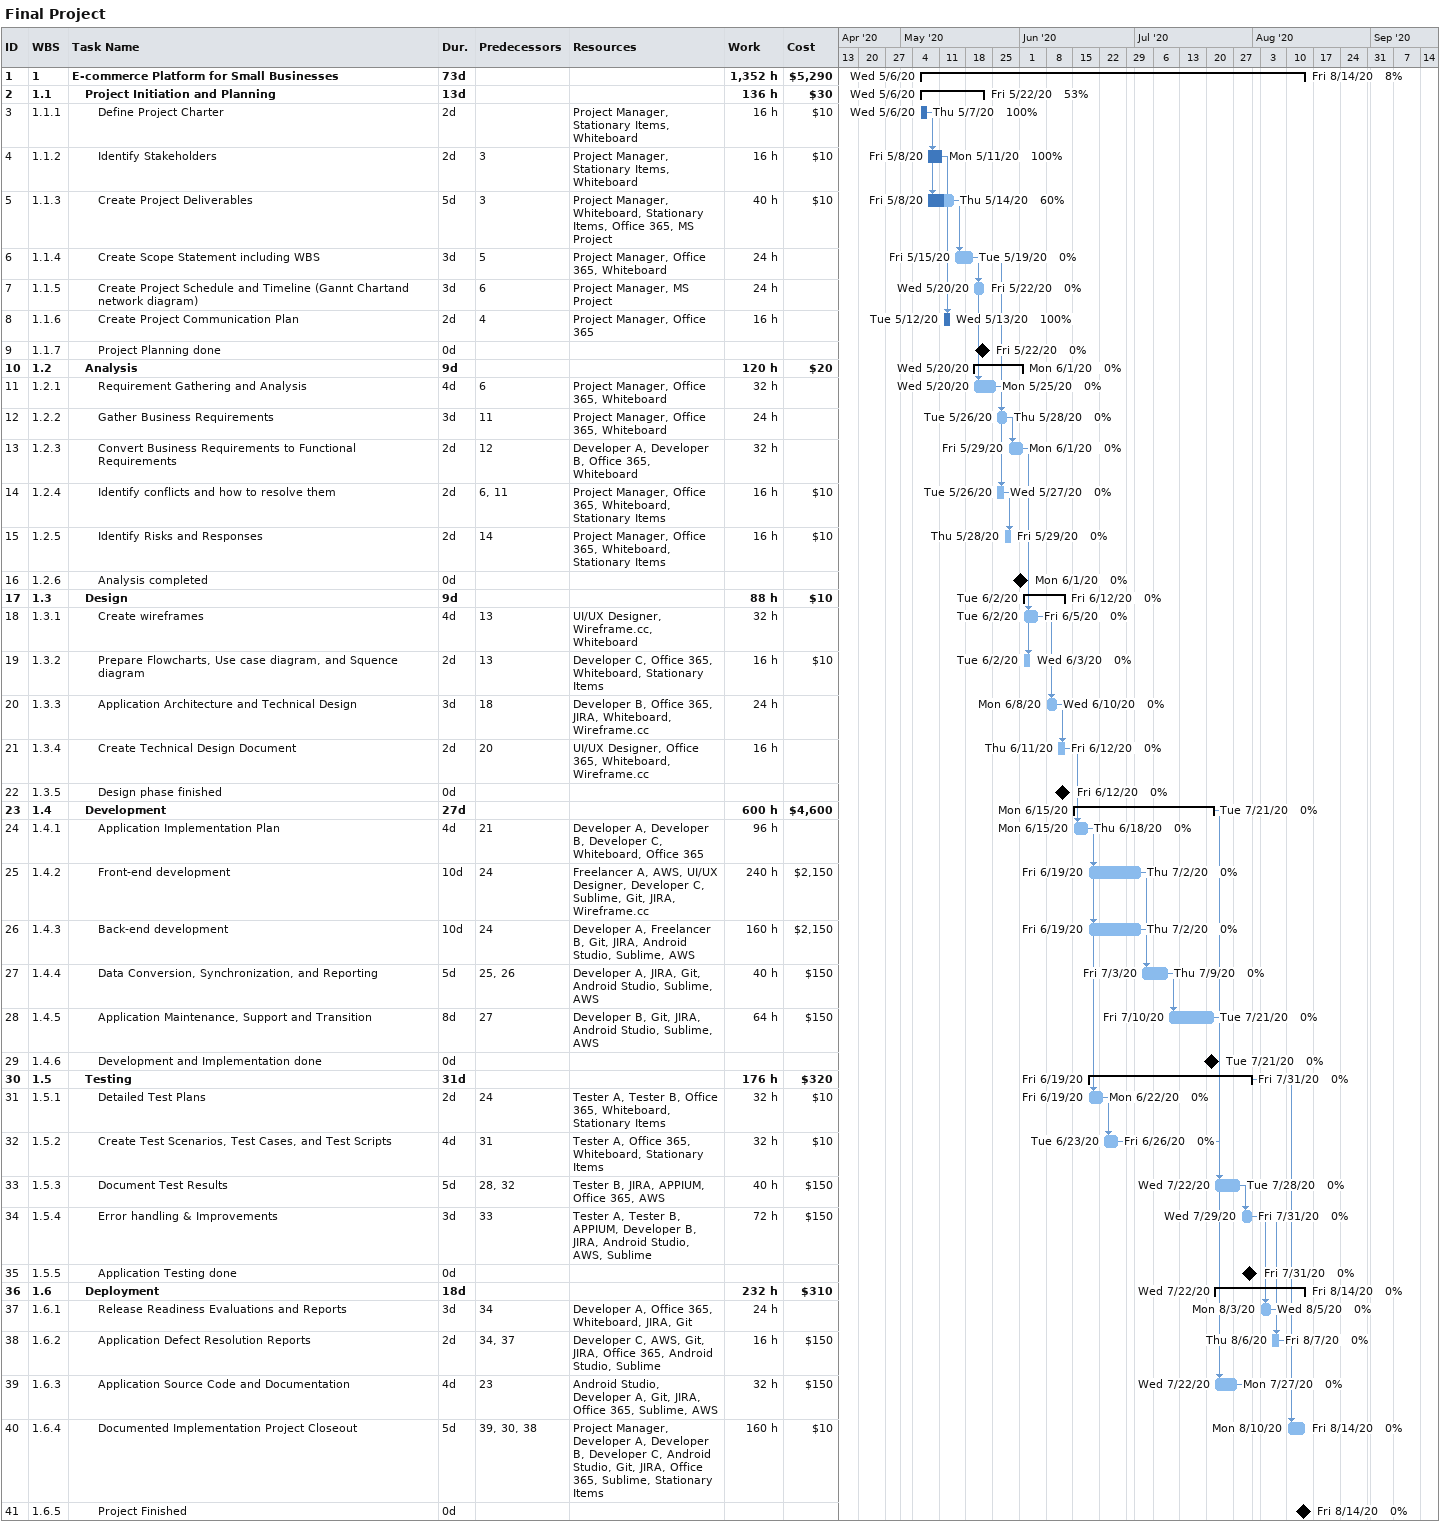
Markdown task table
Final Project

| ID | WBS | Task | Duration | Start | Finish | Predecessors | Resources | % complete | Work (h) | Cost ($) |
|---|---|---|---|---|---|---|---|---|---|---|
| 1 | 1 | **E-commerce Platform for Small Businesses** | 73d | 2020-05-06 | 2020-08-14 |  |  | 8 | 1352 | 5290 |
| 2 | 1.1 | **Project Initiation and Planning** | 13d | 2020-05-06 | 2020-05-22 |  |  | 53 | 136 | 30 |
| 3 | 1.1.1 | Define Project Charter | 2d | 2020-05-06 | 2020-05-07 |  | Project Manager, Stationary Items, Whiteboard | 100 | 16 | 10 |
| 4 | 1.1.2 | Identify Stakeholders | 2d | 2020-05-08 | 2020-05-11 | 3 | Project Manager, Stationary Items, Whiteboard | 100 | 16 | 10 |
| 5 | 1.1.3 | Create Project Deliverables | 5d | 2020-05-08 | 2020-05-14 | 3 | Project Manager, Whiteboard, Stationary Items, Office 365, MS Project | 60 | 40 | 10 |
| 6 | 1.1.4 | Create Scope Statement including WBS | 3d | 2020-05-15 | 2020-05-19 | 5 | Project Manager, Office 365, Whiteboard | 0 | 24 |  |
| 7 | 1.1.5 | Create Project Schedule and Timeline (Gannt Chartand network diagram) | 3d | 2020-05-20 | 2020-05-22 | 6 | Project Manager, MS Project | 0 | 24 |  |
| 8 | 1.1.6 | Create Project Communication Plan | 2d | 2020-05-12 | 2020-05-13 | 4 | Project Manager, Office 365 | 100 | 16 |  |
| 9 | 1.1.7 | Project Planning done | 0d | 2020-05-22 | 2020-05-22 |  |  | 0 |  |  |
| 10 | 1.2 | **Analysis** | 9d | 2020-05-20 | 2020-06-01 |  |  | 0 | 120 | 20 |
| 11 | 1.2.1 | Requirement Gathering and Analysis | 4d | 2020-05-20 | 2020-05-25 | 6 | Project Manager, Office 365, Whiteboard | 0 | 32 |  |
| 12 | 1.2.2 | Gather Business Requirements | 3d | 2020-05-26 | 2020-05-28 | 11 | Project Manager, Office 365, Whiteboard | 0 | 24 |  |
| 13 | 1.2.3 | Convert Business Requirements to Functional Requirements | 2d | 2020-05-29 | 2020-06-01 | 12 | Developer A, Developer B, Office 365, Whiteboard | 0 | 32 |  |
| 14 | 1.2.4 | Identify conflicts and how to resolve them | 2d | 2020-05-26 | 2020-05-27 | 6, 11 | Project Manager, Office 365, Whiteboard, Stationary Items | 0 | 16 | 10 |
| 15 | 1.2.5 | Identify Risks and Responses | 2d | 2020-05-28 | 2020-05-29 | 14 | Project Manager, Office 365, Whiteboard, Stationary Items | 0 | 16 | 10 |
| 16 | 1.2.6 | Analysis completed | 0d | 2020-06-01 | 2020-06-01 |  |  | 0 |  |  |
| 17 | 1.3 | **Design** | 9d | 2020-06-02 | 2020-06-12 |  |  | 0 | 88 | 10 |
| 18 | 1.3.1 | Create wireframes | 4d | 2020-06-02 | 2020-06-05 | 13 | UI/UX Designer, Wireframe.cc, Whiteboard | 0 | 32 |  |
| 19 | 1.3.2 | Prepare Flowcharts, Use case diagram, and Squence diagram | 2d | 2020-06-02 | 2020-06-03 | 13 | Developer C, Office 365, Whiteboard, Stationary Items | 0 | 16 | 10 |
| 20 | 1.3.3 | Application Architecture and Technical Design | 3d | 2020-06-08 | 2020-06-10 | 18 | Developer B, Office 365, JIRA, Whiteboard, Wireframe.cc | 0 | 24 |  |
| 21 | 1.3.4 | Create Technical Design Document | 2d | 2020-06-11 | 2020-06-12 | 20 | UI/UX Designer, Office 365, Whiteboard, Wireframe.cc | 0 | 16 |  |
| 22 | 1.3.5 | Design phase finished | 0d | 2020-06-12 | 2020-06-12 |  |  | 0 |  |  |
| 23 | 1.4 | **Development** | 27d | 2020-06-15 | 2020-07-21 |  |  | 0 | 600 | 4600 |
| 24 | 1.4.1 | Application Implementation Plan | 4d | 2020-06-15 | 2020-06-18 | 21 | Developer A, Developer B, Developer C, Whiteboard, Office 365 | 0 | 96 |  |
| 25 | 1.4.2 | Front-end development | 10d | 2020-06-19 | 2020-07-02 | 24 | Freelancer A, AWS, UI/UX Designer, Developer C, Sublime, Git, JIRA, Wireframe.cc | 0 | 240 | 2150 |
| 26 | 1.4.3 | Back-end development | 10d | 2020-06-19 | 2020-07-02 | 24 | Developer A, Freelancer B, Git, JIRA, Android Studio, Sublime, AWS | 0 | 160 | 2150 |
| 27 | 1.4.4 | Data Conversion, Synchronization, and Reporting | 5d | 2020-07-03 | 2020-07-09 | 25, 26 | Developer A, JIRA, Git, Android Studio, Sublime, AWS | 0 | 40 | 150 |
| 28 | 1.4.5 | Application Maintenance, Support and Transition | 8d | 2020-07-10 | 2020-07-21 | 27 | Developer B, Git, JIRA, Android Studio, Sublime, AWS | 0 | 64 | 150 |
| 29 | 1.4.6 | Development and Implementation done | 0d | 2020-07-21 | 2020-07-21 |  |  | 0 |  |  |
| 30 | 1.5 | **Testing** | 31d | 2020-06-19 | 2020-07-31 |  |  | 0 | 176 | 320 |
| 31 | 1.5.1 | Detailed Test Plans | 2d | 2020-06-19 | 2020-06-22 | 24 | Tester A, Tester B, Office 365, Whiteboard, Stationary Items | 0 | 32 | 10 |
| 32 | 1.5.2 | Create Test Scenarios, Test Cases, and Test Scripts | 4d | 2020-06-23 | 2020-06-26 | 31 | Tester A, Office 365, Whiteboard, Stationary Items | 0 | 32 | 10 |
| 33 | 1.5.3 | Document Test Results | 5d | 2020-07-22 | 2020-07-28 | 28, 32 | Tester B, JIRA, APPIUM, Office 365, AWS | 0 | 40 | 150 |
| 34 | 1.5.4 | Error handling & Improvements | 3d | 2020-07-29 | 2020-07-31 | 33 | Tester A, Tester B, APPIUM, Developer B, JIRA, Android Studio, AWS, Sublime | 0 | 72 | 150 |
| 35 | 1.5.5 | Application Testing done | 0d | 2020-07-31 | 2020-07-31 |  |  | 0 |  |  |
| 36 | 1.6 | **Deployment** | 18d | 2020-07-22 | 2020-08-14 |  |  | 0 | 232 | 310 |
| 37 | 1.6.1 | Release Readiness Evaluations and Reports | 3d | 2020-08-03 | 2020-08-05 | 34 | Developer A, Office 365, Whiteboard, JIRA, Git | 0 | 24 |  |
| 38 | 1.6.2 | Application Defect Resolution Reports | 2d | 2020-08-06 | 2020-08-07 | 34, 37 | Developer C, AWS, Git, JIRA, Office 365, Android Studio, Sublime | 0 | 16 | 150 |
| 39 | 1.6.3 | Application Source Code and Documentation | 4d | 2020-07-22 | 2020-07-27 | 23 | Android Studio, Developer A, Git, JIRA, Office 365, Sublime, AWS | 0 | 32 | 150 |
| 40 | 1.6.4 | Documented Implementation Project Closeout | 5d | 2020-08-10 | 2020-08-14 | 39, 30, 38 | Project Manager, Developer A, Developer B, Developer C, Android Studio, Git, JIRA, Office 365, Sublime, Stationary Items | 0 | 160 | 10 |
| 41 | 1.6.5 | Project Finished | 0d | 2020-08-14 | 2020-08-14 |  |  | 0 |  |  |
